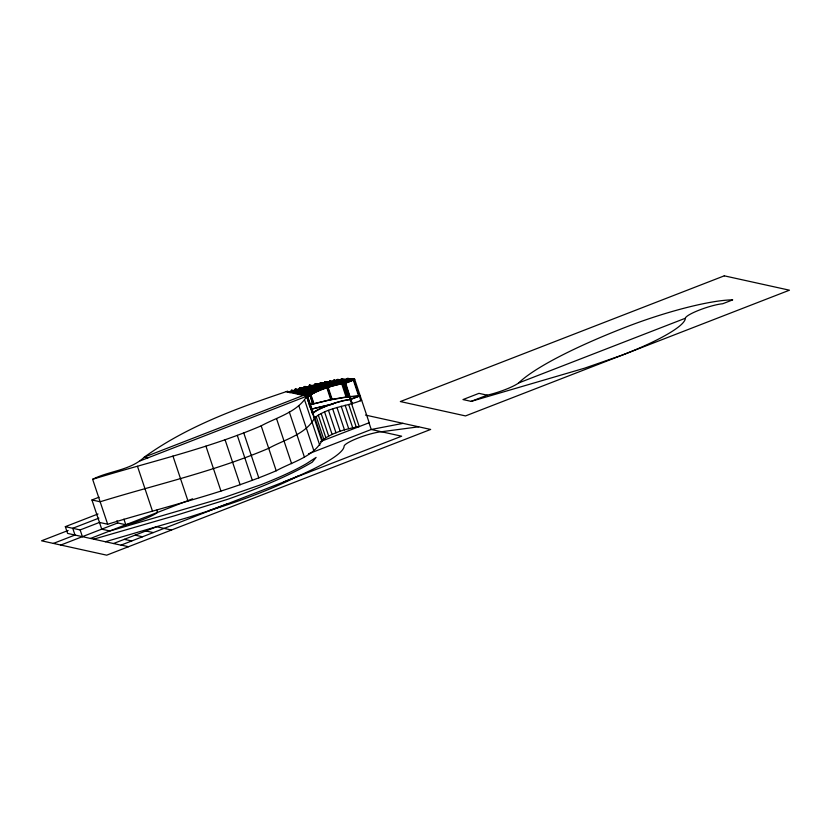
<?xml version="1.0" encoding="UTF-8"?>
<svg xmlns="http://www.w3.org/2000/svg" width="831" height="831" viewBox="0 0 831 831"><rect width="100%" height="100%" fill="white"/><g stroke="black" fill="none" stroke-linecap="round" stroke-linejoin="round"><path stroke-width="1.25" d="M92.636 479.3C109.245 470.813 130.363 470.512 144.376 457.092C187.131 426.241 237.656 408 287.225 391.318L306.369 395.546L306.431 396.917L307.605 396.117A22.053 3.719 -18.5 0 1 323.342 388.035A22.053 3.719 -18.5 0 1 344.481 382.572L359.221 426.604C346.361 428.796 332.982 432.38 322.335 440.16C313.412 457.06 291.889 462.026 276.214 470.782C221.898 493.978 163.946 506.879 107.666 524.236L92.636 479.3C148.915 461.943 206.857 449.041 261.183 425.846C276.681 417.307 297.405 412.238 306.826 396.169L286.259 391.63M306.431 396.917C317.12 388.015 331.922 384.649 345.436 382.198L352.251 403.928L345.042 383.195L350.775 381.138M354.764 379.59L344.782 383.465A22.053 3.719 -18.5 0 0 323.643 388.939A22.053 3.719 -18.5 0 0 307.906 397.021L306.971 397.343L308.935 403.045M313.079 413.672L313.318 413.194A22.053 3.719 -18.5 0 1 329.055 405.113A22.053 3.719 -18.5 0 1 350.194 399.649L350.744 399.431M361.682 400.262C346.413 406.671 328.297 407.086 314.814 417.692C305.891 434.592 284.368 439.557 268.693 448.314C214.377 471.509 156.436 484.411 100.156 501.768L91.95 499.961L101.725 529.17L109.921 530.978L223.217 497.821L261.069 484.67A98.245 16.558 -18.5 0 0 306.587 463.605L316.112 457.403L312.311 462.109A127.07 21.409 -18.5 0 1 227.289 499.41L175.133 515.615L93.747 539.163M307.003 397.27C317.255 389.573 330.239 386.249 342.59 383.517M309.506 393.385L307.595 387.589L312.685 404.032L310.68 396.834M308.467 387.35L296.947 390.726M326.708 385.657L331.351 399.514L309.153 405.009M308.55 394.839L291.702 391.121L291.401 390.227L308.852 393.541L309.454 395.338M317.39 384.524L326.188 382.416M331.351 399.514L330.821 399.836L324.921 381.824L334.394 383.392L334.997 385.189M345.925 397.031L332.161 399.327L313.567 403.783L308.156 387.61L329.055 382.987M310.742 393.458L295.431 390.082L295.13 389.188L311.137 392.19L311.739 393.987M418.699 426.812L381.45 431.746A22.053 3.719 -18.5 0 0 358.234 437.989A22.053 3.719 -18.5 0 0 344.086 446.247A98.245 16.558 -18.5 0 1 298.443 475.924L292.335 478.916A118.106 19.902 -18.5 0 1 216.496 508.312L189.156 517.131L105.402 541.739M320.745 384.722L320.143 382.925L320.88 382.561L330.136 384.608L330.738 386.405M329.429 385.802L320.444 383.829L325.627 382.447M320.444 383.829L321.182 383.465L320.88 382.561M300.209 389.822L299.451 387.984L314.087 390.684L314.689 392.481M337.022 379.757L337.802 379.403L338.103 380.307L337.324 380.66L337.022 379.757L344.73 381.46L345.031 382.353L334.228 380.006L333.439 380.359L334.041 382.156L330.208 382.8L329.606 381.003L341.001 382.852M334.696 384.286L326.469 382.478L330.686 381.543L327.507 382.073M333.74 381.252L342.289 382.613L341.988 381.72L333.439 380.359M341.998 378.718L342.601 380.515L341.78 380.858L341.188 379.061L341.998 378.718L349.311 380.286L353.985 379.902M343.255 379.829L341.489 379.964L347.68 381.325L347.379 380.432L341.188 379.061M344.896 380.338L348.345 380.079L347.535 380.421L346.932 378.624L347.742 378.282L351.046 379.009L351.638 380.806M344.252 379.746L348.044 379.185M317.078 390.352L304.468 387.568L304.167 386.675L317.608 389.116L318.211 390.913M283.506 482.053L298.443 475.924M291.401 390.227L308.852 393.541M295.13 389.188L311.137 392.19M299.451 387.984L314.087 390.684M295.431 390.082L296.303 389.749L296.002 388.846M304.167 386.675L317.608 389.116M305.85 389.708L299.752 388.887L313.619 391.941M309.257 385.335L320.673 387.859L320.974 388.752L309.558 386.238L309.257 385.335L309.921 385.075L321.566 387.526L321.867 388.42L318.128 387.641M315.51 385.927L314.783 384.099L315.655 383.766L325.804 386L326.396 387.797M303.336 395.4L144.376 457.092L147.866 457.86M140.148 460.862L306.826 396.169L321.857 441.105M344.73 381.46L345.592 381.117L345.603 381.959M347.379 380.432L348.241 380.089L348.542 380.993L350.183 380.183M346.932 378.624L351.046 379.009M347.389 381.263L344.74 382.291L344.439 381.387M351.046 379.84L353.684 378.998L360.903 400.573L360.197 400.667M344.481 382.572L354.463 378.697L369.193 422.73L320.693 441.49M351.347 380.743L353.279 379.996M346.163 397.208L341.562 383.33M350.453 399.368L359.397 396.075M91.95 499.961L99.076 497.187M308.467 453.851L371.239 429.492L401.653 436.202L120.911 545.157L67.591 533.398L65.337 526.657L98.016 513.974M98.899 518.139L72.744 528.287L74.998 535.029L53.402 543.412M68.142 530.479L41.55 540.804L106.711 555.17L430.655 429.45L365.484 415.074M65.337 526.657L80.14 529.929L99.471 522.429L107.666 524.236M60.808 545.043L117.701 522.959L125.907 524.777A23.964 4.041 -18.5 0 0 141.021 520.299L146.9 518.014A23.964 4.041 -18.5 0 0 157.433 512.54L156.82 510.172M90.496 538.446L192.574 498.829M487.163 395.172L478.957 393.354L462.981 399.566L471.177 401.373L487.163 395.172A23.964 4.041 -18.5 0 0 518.689 382.935L685.367 318.242A22.053 3.719 -18.5 0 1 699.515 309.994A22.053 3.719 -18.5 0 1 722.731 303.741L732.703 299.866A94.641 15.945 -18.5 0 0 626.003 327.061A177.356 29.885 -18.5 0 0 518.689 382.935M113.504 543.526L156.695 526.761L171.508 530.033M320.673 387.859L321.566 387.526M314.783 384.099L325.804 386L326.022 386.882L322.407 386.083M208.332 510.836L227.008 503.981M320.143 382.925L330.136 384.608M324.921 381.824L334.394 383.392M471.177 401.373L584.473 368.216L622.326 355.066A98.245 16.558 -18.5 0 0 685.367 318.242M289.344 391.681L296.303 389.749M297.373 389.448L304.156 387.568M289.385 391.848L296.646 389.822M297.737 389.521L305.683 387.308L305.985 388.212M293.322 391.557L298.08 390.238M304.021 388.586L307.595 387.589M289.687 392.741L295.005 391.266M309.433 404.759L313.007 403.762M311.656 409.049L327.57 405.227M329.606 381.003L338.394 382.416L338.996 384.213M314.804 384.93L310.223 385.979L309.921 385.075M316.995 384.421L320.132 383.704M307.854 386.716L316.372 384.753M310.96 386.768L318.45 385.054M325.929 383.34L337.241 381.398M403.045 423.363L371.239 429.492L368.985 422.75M331.964 381.336L338.103 380.307M339.121 380.131L342.299 379.611M337.324 380.66L335.101 381.034L334.8 380.131M341.78 380.858L342.601 380.515M345.738 383.101L345.332 383.257M344.595 379.445L354.463 378.697M344.553 380.65L346.537 380.505M315.635 387.121L310.649 386.072L310.95 386.966M347.233 379.528L350.474 380.245L350.173 379.341M344.512 380.099L347.005 380.65M337.802 379.403L345.592 381.117M347.981 382.229L347.088 380.359M332.452 381.938L338.695 383.309M329.907 381.896L337.542 383.579M325.222 382.727L333.626 384.576M321.607 383.558L326.573 384.649M330.437 385.501L329.99 384.576M317.577 385.023L319.997 385.553M315.084 385.002L325.16 387.215M310.576 388.389L317.909 390.009M308.291 390.238L314.388 391.588M301.58 390.913L311.438 393.084M309.153 394.445L292.917 390.861L293.218 391.765M306.577 396.418L307.366 396.595L314.575 418.17M145.892 530.957L153.299 532.588M135.1 535.143L142.506 536.774M124.297 539.34L131.703 540.971M121.118 545.074L128.514 546.715M349.882 379.279L350.485 381.076M349.311 380.286L349.01 379.393L352.978 379.092L358.691 396.169L347.202 397.031L331.652 399.638L325.939 382.561M343.608 383.995L347.867 396.699L360.176 395.774L351.149 399.275L347.794 399.721A23.019 3.875 -18.5 0 0 312.414 413.443M344.47 388.731L347.15 396.823L347.867 396.699L346.859 397.093L342.279 383.205M341.562 381.626L341.863 382.52M348.708 404.531L356.229 426.999M340.7 381.959L341.302 383.756M338.383 379.528L338.684 380.432M338.103 382.353L338.404 383.247M345.145 405.237L352.666 427.705M337.241 382.686L337.843 384.483M334.228 380.006L334.529 380.899M334.187 383.34L334.488 384.244M341.177 406.224L348.698 428.692M333.324 383.683L333.927 385.48M331.257 381.668L331.559 382.572M336.96 407.45L344.481 429.918M329.128 384.909L329.73 386.706M326.448 382.26L332.161 399.327M325.108 381.865L325.409 382.769M332.67 408.852L340.191 431.32M324.859 386.322L325.451 388.119M321.306 382.655L321.909 384.452M328.494 410.389L336.004 432.858M316.071 383.86L316.673 385.657M315.655 383.766L315.957 384.66M324.599 411.989L332.109 434.457M316.777 389.448L317.38 391.256M321.15 413.578L328.671 436.046M313.318 391.048L313.921 392.845M310.919 386.01L311.22 386.903M309.444 385.376L310.046 387.173M318.294 415.105L325.814 437.573M310.441 392.564L311.043 394.361M308.862 388.503L313.879 403.523M316.154 416.497L323.675 438.965M308.249 393.936L308.841 395.733M305.029 386.332L305.33 387.236M304.333 386.706L304.935 388.503M307.906 397.021L313.318 413.194M314.814 417.692L322.335 440.16M306.369 395.546L306.67 396.439M309.714 405.362L312.383 413.516M306.971 397.623L310.586 408.405M300.666 387.724L301.269 389.521M304.748 400.397L319.79 445.343M300.313 387.651L300.614 388.544M295.597 390.123L295.898 391.017M298.828 405.725L313.858 450.662M291.868 391.162L292.169 392.055M287.225 391.318L287.526 392.222M289.292 411.927L304.333 456.863M276.567 418.72L291.608 463.656M261.183 425.846L276.214 470.782M243.774 432.993L258.815 477.929M237.292 435.371L252.333 480.308M225.097 439.848L240.138 484.785M205.932 446.143L220.963 491.079M172.952 456.053L187.983 500.989M137.479 466.316L152.52 511.252M123.923 519.136L125.803 524.745M116.953 520.715L117.701 522.959M80.14 529.929L82.404 536.66M311.48 409.205A93.674 15.779 -18.5 0 1 333.158 404.136M724.289 275.83L400.345 401.55L465.516 415.926L789.45 290.196L724.289 275.83"/></g></svg>
